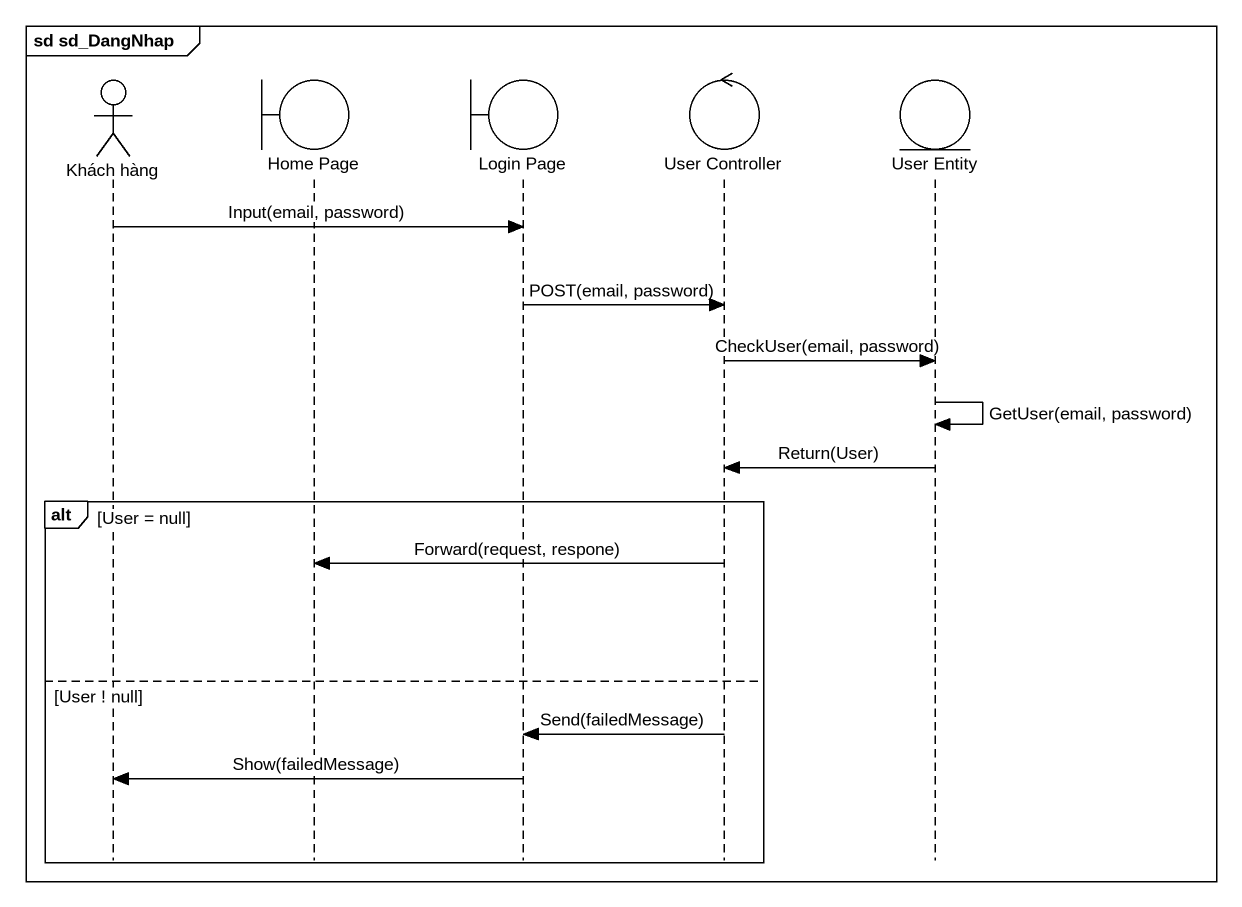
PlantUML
@startuml
mainframe sd sd_DangNhap
hide footbox
actor "Khách hàng" as Khách_hàng
boundary "Home Page" as Home_Page
boundary "Login Page" as Login_Page
control "User Controller" as User_Controller
entity "User Entity" as User_Entity

Khách_hàng -> Login_Page : Input(email, password)
Login_Page -> User_Controller : POST(email, password)
User_Controller -> User_Entity : CheckUser(email, password)
User_Entity -> User_Entity : GetUser(email, password)
User_Entity -> User_Controller : Return(User)
alt User = null
  User_Controller -> Home_Page : Forward(request, respone)
else User ! null
  User_Controller -> Login_Page : Send(failedMessage)
  Login_Page -> Khách_hàng : Show(failedMessage)
end
@enduml
